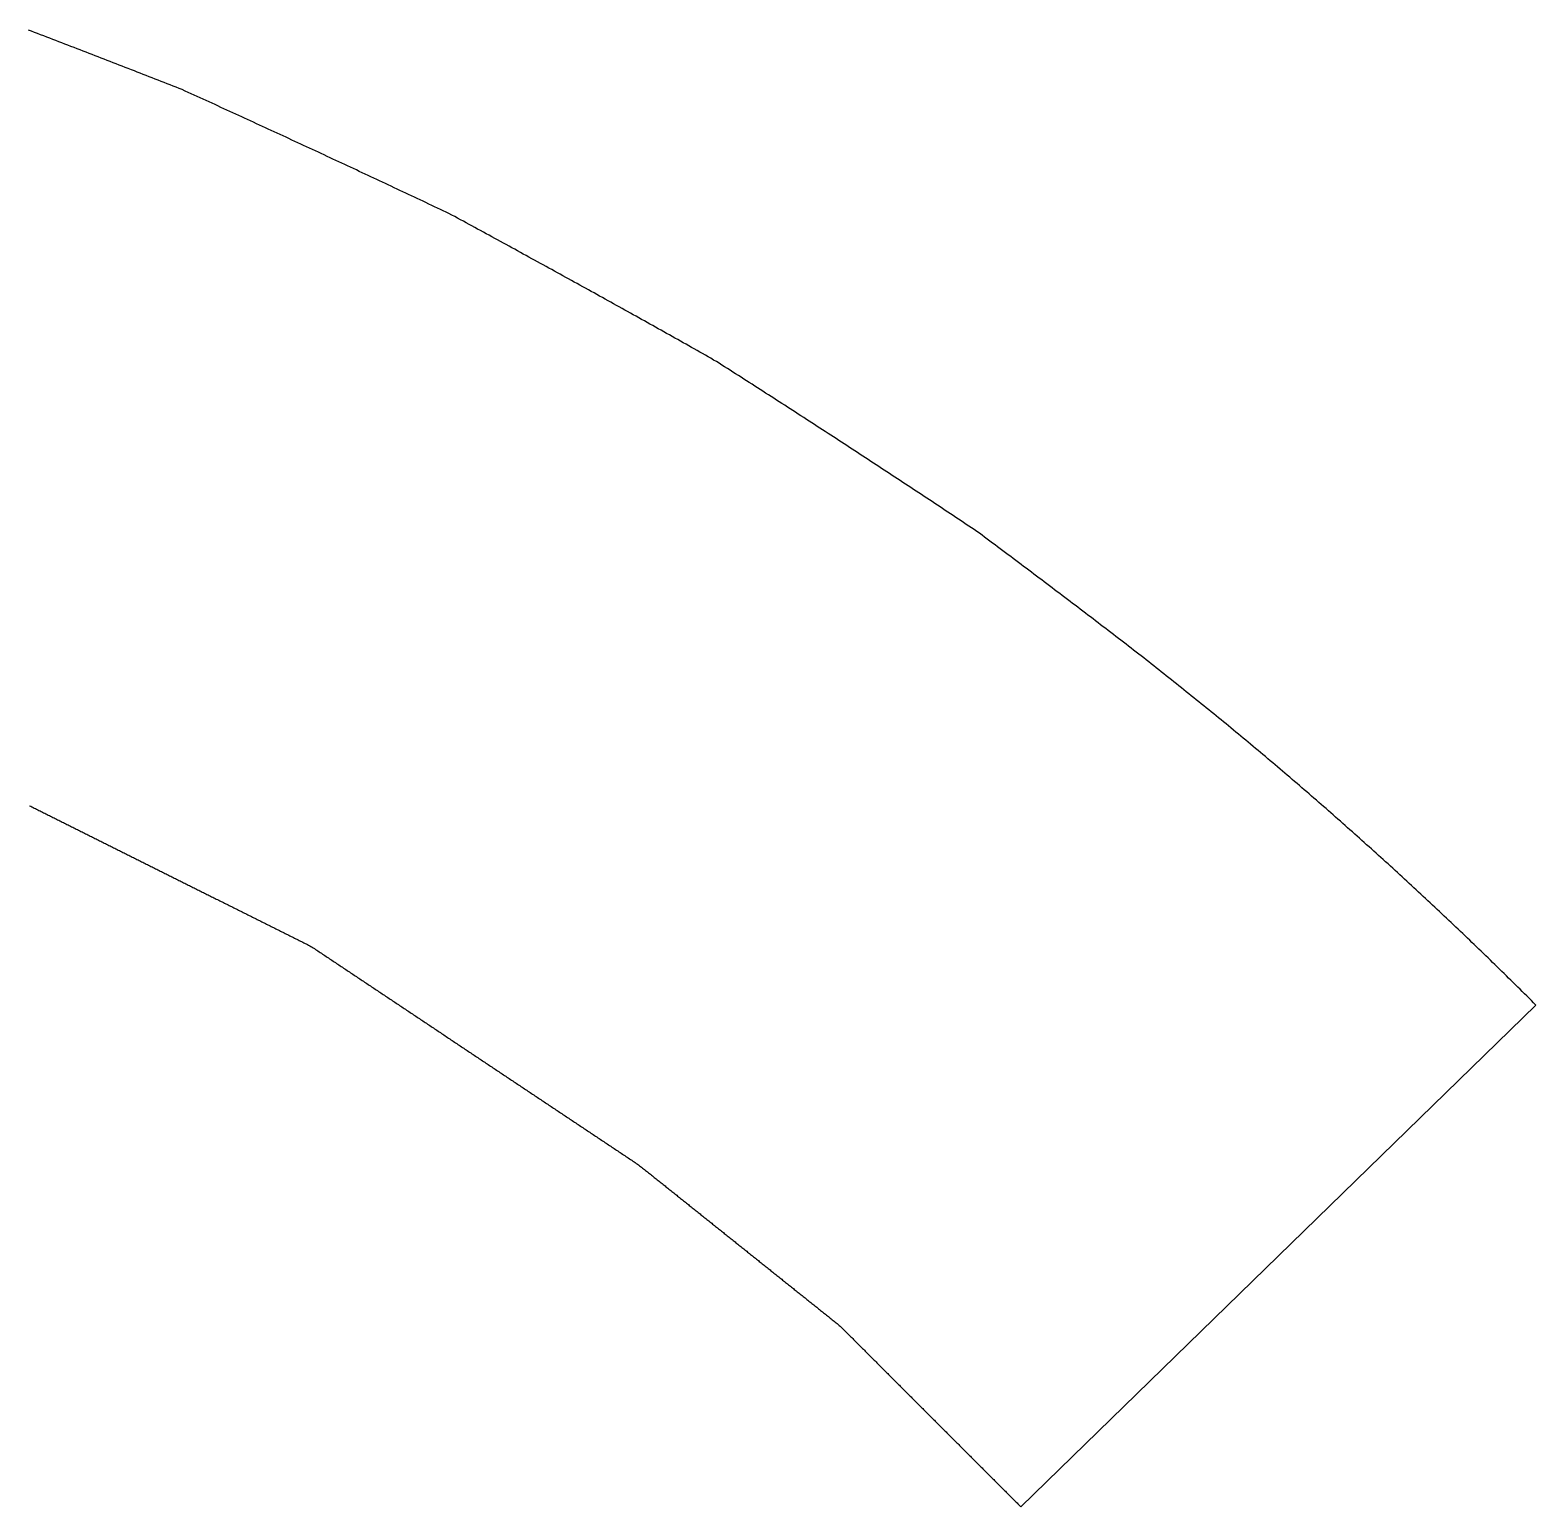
# Model space of a CAD drawing. Extents: x 96.6 to 135.8, y 142.9 to 160.4.
# Drawn here: x 131.776 to 133.961, y 154.049 to 156.192 of the extents above; entities that cross this region are included whole.
import ezdxf

# ---------------------------------------------------------------- set-up
doc = ezdxf.new("R2010")
doc.units = 0
doc.layers.add('Layer_2', color=7, linetype='CONTINUOUS')

msp = doc.modelspace()

# ---------------------------------------------------------------- linework, layer by layer
at = {"layer": 'Layer_2', "color": 7}
msp.add_lwpolyline([(131.775076, 155.066745), (131.776769, 155.065898), (131.778462, 155.065051), (131.780156, 155.064205), (131.781849, 155.063358), (131.783542, 155.062511), (131.785236, 155.061665), (131.786929, 155.060818), (131.788622, 155.059971), (131.790316, 155.059125), (131.792009, 155.058278), (131.793702, 155.057431), (131.795396, 155.056585), (131.797089, 155.055738), (131.798782, 155.054891), (131.800476, 155.054045), (131.802169, 155.053198), (131.803862, 155.052351), (131.805556, 155.051505), (131.807249, 155.050658), (131.808942, 155.049811), (131.810636, 155.048965), (131.812329, 155.048118), (131.814022, 155.047271), (131.815716, 155.046425), (131.817409, 155.045578), (131.819102, 155.044731), (131.820796, 155.043885), (131.822489, 155.043038), (131.824182, 155.042191), (131.825876, 155.041345), (131.827569, 155.040498), (131.829262, 155.039651), (131.830956, 155.038805), (131.832649, 155.037958), (131.834342, 155.037111), (131.836036, 155.036265), (131.837729, 155.035418), (131.839422, 155.034571), (131.841116, 155.033725), (131.842809, 155.032878), (131.844502, 155.032031), (131.846196, 155.031185), (131.847889, 155.030338), (131.849582, 155.029491), (131.851276, 155.028645), (131.852969, 155.027798), (131.854662, 155.026951), (131.856356, 155.026105), (131.858049, 155.025258), (131.859742, 155.024411), (131.861436, 155.023565), (131.863129, 155.022718), (131.864822, 155.021871), (131.866516, 155.021025), (131.868209, 155.020178), (131.869902, 155.019331), (131.871596, 155.018485), (131.873289, 155.017638), (131.874982, 155.016791), (131.876676, 155.015945), (131.878369, 155.015098), (131.880062, 155.014251), (131.881756, 155.013405), (131.883449, 155.012558), (131.885142, 155.011711), (131.886836, 155.010865), (131.888529, 155.010018), (131.890222, 155.009171), (131.891916, 155.008325), (131.893609, 155.007478), (131.895302, 155.006631), (131.896996, 155.005785), (131.898689, 155.004938), (131.900382, 155.004091), (131.902076, 155.003245), (131.903769, 155.002398), (131.905462, 155.001551), (131.907156, 155.000705), (131.908849, 154.999858), (131.910542, 154.999011), (131.912236, 154.998165), (131.913929, 154.997318), (131.915622, 154.996471), (131.917316, 154.995625), (131.919009, 154.994778), (131.920702, 154.993931), (131.922396, 154.993085), (131.924089, 154.992238), (131.925782, 154.991391), (131.927476, 154.990545), (131.929169, 154.989698), (131.930862, 154.988851), (131.932556, 154.988005), (131.934249, 154.987158), (131.935942, 154.986311), (131.937636, 154.985465), (131.939329, 154.984618), (131.941022, 154.983771), (131.942716, 154.982925), (131.944409, 154.982078), (131.946102, 154.981231), (131.947796, 154.980385), (131.949489, 154.979538), (131.951182, 154.978691), (131.952876, 154.977845), (131.954569, 154.976998), (131.956262, 154.976151), (131.957956, 154.975305), (131.959649, 154.974458), (131.961342, 154.973611), (131.963036, 154.972765), (131.964729, 154.971918), (131.966422, 154.971071), (131.968116, 154.970225), (131.969809, 154.969378), (131.971502, 154.968531), (131.973196, 154.967685), (131.974889, 154.966838), (131.976582, 154.965991), (131.978276, 154.965145), (131.979969, 154.964298), (131.981662, 154.963451), (131.983356, 154.962605), (131.985049, 154.961758), (131.986742, 154.960911), (131.988436, 154.960065), (131.990129, 154.959218), (131.991822, 154.958371), (131.993516, 154.957525), (131.995209, 154.956678), (131.996902, 154.955831), (131.998596, 154.954985), (132.000289, 154.954138), (132.001982, 154.953291), (132.003676, 154.952445), (132.005369, 154.951598), (132.007062, 154.950751), (132.008756, 154.949905), (132.010449, 154.949058), (132.012142, 154.948211), (132.013836, 154.947365), (132.015529, 154.946518), (132.017222, 154.945671), (132.018916, 154.944825), (132.020609, 154.943978), (132.022302, 154.943131), (132.023996, 154.942285), (132.025689, 154.941438), (132.027382, 154.940591), (132.029076, 154.939745), (132.030769, 154.938898), (132.032462, 154.938051), (132.034156, 154.937205), (132.035849, 154.936358), (132.037542, 154.935511), (132.039236, 154.934665), (132.040929, 154.933818), (132.042622, 154.932971), (132.044316, 154.932125), (132.046009, 154.931278), (132.047702, 154.930431), (132.049396, 154.929585), (132.051089, 154.928738), (132.052782, 154.927891), (132.054476, 154.927045), (132.056169, 154.926198), (132.057862, 154.925351), (132.059556, 154.924505), (132.061249, 154.923658), (132.062942, 154.922811), (132.064636, 154.921965), (132.066329, 154.921118), (132.068022, 154.920271), (132.069716, 154.919425), (132.071409, 154.918578), (132.073102, 154.917731), (132.074796, 154.916885), (132.076489, 154.916038), (132.078182, 154.915191), (132.079876, 154.914345), (132.081569, 154.913498), (132.083262, 154.912651), (132.084956, 154.911805), (132.086649, 154.910958), (132.088342, 154.910111), (132.090036, 154.909265), (132.091729, 154.908418), (132.093422, 154.907571), (132.095116, 154.906725), (132.096809, 154.905878), (132.098502, 154.905031), (132.100196, 154.904185), (132.101889, 154.903338), (132.103582, 154.902491), (132.105276, 154.901645), (132.106969, 154.900798), (132.108662, 154.899951), (132.110356, 154.899105), (132.112049, 154.898258), (132.113742, 154.897411), (132.115436, 154.896565), (132.117129, 154.895718), (132.118822, 154.894871), (132.120516, 154.894025), (132.122209, 154.893178), (132.123902, 154.892331), (132.125596, 154.891485), (132.127289, 154.890638), (132.128982, 154.889791), (132.130676, 154.888945), (132.132369, 154.888098), (132.134062, 154.887251), (132.135756, 154.886405), (132.137449, 154.885558), (132.139142, 154.884711), (132.140836, 154.883865), (132.142529, 154.883018), (132.144222, 154.882171), (132.145916, 154.881325), (132.147609, 154.880478), (132.149302, 154.879631), (132.150996, 154.878785), (132.152689, 154.877938), (132.154382, 154.877091), (132.156076, 154.876245), (132.157769, 154.875398), (132.159462, 154.874551), (132.161156, 154.873705), (132.162849, 154.872858), (132.164542, 154.872011), (132.166236, 154.871165), (132.167929, 154.870318), (132.169622, 154.869471), (132.171316, 154.868625), (132.173009, 154.867778), (132.174702, 154.866931), (132.176396, 154.866085), (132.178089, 154.865238), (132.179782, 154.864109), (132.181476, 154.863262), (132.183169, 154.862416), (132.184862, 154.861287), (132.186556, 154.86044), (132.188249, 154.859311), (132.189942, 154.858182), (132.191636, 154.857053), (132.193329, 154.855925), (132.195022, 154.854796), (132.196716, 154.853667), (132.198409, 154.852538), (132.200102, 154.851409), (132.201796, 154.85028), (132.203489, 154.849151), (132.205182, 154.848022), (132.206876, 154.846893), (132.208569, 154.845765), (132.210262, 154.844636), (132.211956, 154.843507), (132.213649, 154.842378), (132.215342, 154.841249), (132.217036, 154.84012), (132.218729, 154.838991), (132.220422, 154.837862), (132.222116, 154.836733), (132.223809, 154.835605), (132.225502, 154.834476), (132.227196, 154.833347), (132.228889, 154.832218), (132.230582, 154.831089), (132.232276, 154.82996), (132.233969, 154.828831), (132.235662, 154.827702), (132.237356, 154.826573), (132.239049, 154.825445), (132.240742, 154.824316), (132.242436, 154.823187), (132.244129, 154.822058), (132.245822, 154.820929), (132.247516, 154.8198), (132.249209, 154.818671), (132.250902, 154.817542), (132.252596, 154.816413), (132.254289, 154.815285), (132.255982, 154.814156), (132.257676, 154.813027), (132.259369, 154.811898), (132.261062, 154.810769), (132.262756, 154.80964), (132.264449, 154.808511), (132.266142, 154.807382), (132.267836, 154.806253), (132.269529, 154.805125), (132.271222, 154.803996), (132.272916, 154.802867), (132.274609, 154.801738), (132.276302, 154.800609), (132.277996, 154.79948), (132.279689, 154.798351), (132.281382, 154.797222), (132.283076, 154.796093), (132.284769, 154.794965), (132.286462, 154.793836), (132.288156, 154.792707), (132.289849, 154.791578), (132.291542, 154.790449), (132.293236, 154.78932), (132.294929, 154.788191), (132.296622, 154.787062), (132.298316, 154.785933), (132.300009, 154.784805), (132.301702, 154.783676), (132.303396, 154.782547), (132.305089, 154.781418), (132.306782, 154.780289), (132.308476, 154.77916), (132.310169, 154.778031), (132.311862, 154.776902), (132.313556, 154.775773), (132.315249, 154.774645), (132.316942, 154.773516), (132.318636, 154.772387), (132.320329, 154.771258), (132.322022, 154.770129), (132.323716, 154.769), (132.325409, 154.767871), (132.327102, 154.766742), (132.328796, 154.765613), (132.330489, 154.764485), (132.332182, 154.763356), (132.333876, 154.762227), (132.335569, 154.761098), (132.337262, 154.759969), (132.338956, 154.75884), (132.340649, 154.757711), (132.342342, 154.756582), (132.344036, 154.755453), (132.345729, 154.754325), (132.347422, 154.753196), (132.349116, 154.752067), (132.350809, 154.750938), (132.352502, 154.749809), (132.354196, 154.74868), (132.355889, 154.747551), (132.357582, 154.746422), (132.359276, 154.745293), (132.360969, 154.744165), (132.362662, 154.743036), (132.364356, 154.741907), (132.366049, 154.740778), (132.367742, 154.739649), (132.369436, 154.73852), (132.371129, 154.737391), (132.372822, 154.736262), (132.374516, 154.735133), (132.376209, 154.734005), (132.377902, 154.732876), (132.379596, 154.731747), (132.381289, 154.730618), (132.382982, 154.729489), (132.384676, 154.72836), (132.386369, 154.727231), (132.388062, 154.726102), (132.389756, 154.724973), (132.391449, 154.723845), (132.393142, 154.722716), (132.394836, 154.721587), (132.396529, 154.720458), (132.398222, 154.719329), (132.399916, 154.7182), (132.401609, 154.717071), (132.403302, 154.715942), (132.404996, 154.714813), (132.406689, 154.713685), (132.408382, 154.712556), (132.410076, 154.711427), (132.411769, 154.710298), (132.413462, 154.709169), (132.415156, 154.70804), (132.416849, 154.706911), (132.418542, 154.705782), (132.420236, 154.704653), (132.421929, 154.703525), (132.423622, 154.702396), (132.425316, 154.701267), (132.427009, 154.700138), (132.428702, 154.699009), (132.430396, 154.69788), (132.432089, 154.696751), (132.433782, 154.695622), (132.435476, 154.694493), (132.437169, 154.693365), (132.438862, 154.692236), (132.440556, 154.691107), (132.442249, 154.689978), (132.443942, 154.688849), (132.445636, 154.68772), (132.447329, 154.686591), (132.449022, 154.685462), (132.450716, 154.684333), (132.452409, 154.683205), (132.454102, 154.682076), (132.455796, 154.680947), (132.457489, 154.679818), (132.459182, 154.678689), (132.460876, 154.67756), (132.462569, 154.676431), (132.464262, 154.675302), (132.465956, 154.674173), (132.467649, 154.673045), (132.469342, 154.671916), (132.471036, 154.670787), (132.472729, 154.669658), (132.474422, 154.668529), (132.476116, 154.6674), (132.477809, 154.666271), (132.479502, 154.665142), (132.481196, 154.664013), (132.482889, 154.662885), (132.484582, 154.661756), (132.486276, 154.660627), (132.487969, 154.659498), (132.489662, 154.658369), (132.491356, 154.65724), (132.493049, 154.656111), (132.494742, 154.654982), (132.496436, 154.653853), (132.498129, 154.652725), (132.499822, 154.651596), (132.501516, 154.650467), (132.503209, 154.649338), (132.504902, 154.648209), (132.506596, 154.64708), (132.508289, 154.645951), (132.509982, 154.644822), (132.511676, 154.643693), (132.513369, 154.642565), (132.515062, 154.641436), (132.516756, 154.640307), (132.518449, 154.639178), (132.520142, 154.638049), (132.521836, 154.63692), (132.523529, 154.635791), (132.525222, 154.634662), (132.526916, 154.633533), (132.528609, 154.632405), (132.530302, 154.631276), (132.531996, 154.630147), (132.533689, 154.629018), (132.535382, 154.627889), (132.537076, 154.62676), (132.538769, 154.625631), (132.540462, 154.624502), (132.542156, 154.623373), (132.543849, 154.622245), (132.545542, 154.621116), (132.547236, 154.619987), (132.548929, 154.618858), (132.550622, 154.617729), (132.552316, 154.6166), (132.554009, 154.615471), (132.555702, 154.614342), (132.557396, 154.613213), (132.559089, 154.612085), (132.560782, 154.610956), (132.562476, 154.609827), (132.564169, 154.608698), (132.565862, 154.607569), (132.567556, 154.60644), (132.569249, 154.605311), (132.570942, 154.604182), (132.572636, 154.603053), (132.574329, 154.601925), (132.576022, 154.600796), (132.577716, 154.599667), (132.579409, 154.598538), (132.581102, 154.597409), (132.582796, 154.59628), (132.584489, 154.595151), (132.586182, 154.594022), (132.587876, 154.592893), (132.589569, 154.591765), (132.591262, 154.590636), (132.592956, 154.589507), (132.594649, 154.588378), (132.596342, 154.587249), (132.598036, 154.58612), (132.599729, 154.584991), (132.601422, 154.583862), (132.603116, 154.582733), (132.604809, 154.581605), (132.606502, 154.580476), (132.608196, 154.579347), (132.609889, 154.578218), (132.611582, 154.577089), (132.613276, 154.57596), (132.614969, 154.574831), (132.616662, 154.573702), (132.618356, 154.572573), (132.620049, 154.571445), (132.621742, 154.570316), (132.623436, 154.569187), (132.625129, 154.568058), (132.626822, 154.566929), (132.628516, 154.5658), (132.630209, 154.564671), (132.631902, 154.563542), (132.633596, 154.562413), (132.635289, 154.561285), (132.636982, 154.560156), (132.638676, 154.559027), (132.640369, 154.557898), (132.642062, 154.556769), (132.643756, 154.55564), (132.645449, 154.554511), (132.647142, 154.553382), (132.648836, 154.552253), (132.650529, 154.551125), (132.652222, 154.549996), (132.653916, 154.548867), (132.655327, 154.547738), (132.65702, 154.546609), (132.658431, 154.54548), (132.660125, 154.544351), (132.661536, 154.543222), (132.663229, 154.542093), (132.66464, 154.540965), (132.666051, 154.539836), (132.667462, 154.538707), (132.668874, 154.537578), (132.670285, 154.536449), (132.671696, 154.53532), (132.673107, 154.534191), (132.674518, 154.533062), (132.675929, 154.531933), (132.67734, 154.530805), (132.678751, 154.529676), (132.680162, 154.528547), (132.681574, 154.527418), (132.682985, 154.526289), (132.684396, 154.52516), (132.685807, 154.524031), (132.687218, 154.522902), (132.688629, 154.521773), (132.69004, 154.520645), (132.691451, 154.519516), (132.692862, 154.518387), (132.694274, 154.517258), (132.695685, 154.516129), (132.697096, 154.515), (132.698507, 154.513871), (132.699918, 154.512742), (132.701329, 154.511613), (132.70274, 154.510485), (132.704151, 154.509356), (132.705562, 154.508227), (132.706974, 154.507098), (132.708385, 154.505969), (132.709796, 154.50484), (132.711207, 154.503711), (132.712618, 154.502582), (132.714029, 154.501453), (132.71544, 154.500325), (132.716851, 154.499196), (132.718262, 154.498067), (132.719674, 154.496938), (132.721085, 154.495809), (132.722496, 154.49468), (132.723907, 154.493551), (132.725318, 154.492422), (132.726729, 154.491293), (132.72814, 154.490165), (132.729551, 154.489036), (132.730962, 154.487907), (132.732374, 154.486778), (132.733785, 154.485649), (132.735196, 154.48452), (132.736607, 154.483391), (132.738018, 154.482262), (132.739429, 154.481133), (132.74084, 154.480005), (132.742251, 154.478876), (132.743662, 154.477747), (132.745074, 154.476618), (132.746485, 154.475489), (132.747896, 154.47436), (132.749307, 154.473231), (132.750718, 154.472102), (132.752129, 154.470973), (132.75354, 154.469845), (132.754951, 154.468716), (132.756362, 154.467587), (132.757774, 154.466458), (132.759185, 154.465329), (132.760596, 154.4642), (132.762007, 154.463071), (132.763418, 154.461942), (132.764829, 154.460813), (132.76624, 154.459685), (132.767651, 154.458556), (132.769062, 154.457427), (132.770474, 154.456298), (132.771885, 154.455169), (132.773296, 154.45404), (132.774707, 154.452911), (132.776118, 154.451782), (132.777529, 154.450653), (132.77894, 154.449525), (132.780351, 154.448396), (132.781762, 154.447267), (132.783174, 154.446138), (132.784585, 154.445009), (132.785996, 154.44388), (132.787407, 154.442751), (132.788818, 154.441622), (132.790229, 154.440493), (132.79164, 154.439365), (132.793051, 154.438236), (132.794462, 154.437107), (132.795874, 154.435978), (132.797285, 154.434849), (132.798696, 154.43372), (132.800107, 154.432591), (132.801518, 154.431462), (132.802929, 154.430333), (132.80434, 154.429205), (132.805751, 154.428076), (132.807162, 154.426947), (132.808574, 154.425818), (132.809985, 154.424689), (132.811396, 154.42356), (132.812807, 154.422431), (132.814218, 154.421302), (132.815629, 154.420173), (132.81704, 154.419045), (132.818451, 154.417916), (132.819862, 154.416787), (132.821274, 154.415658), (132.822685, 154.414529), (132.824096, 154.4134), (132.825507, 154.412271), (132.826918, 154.411142), (132.828329, 154.410013), (132.82974, 154.408885), (132.831151, 154.407756), (132.832562, 154.406627), (132.833974, 154.405498), (132.835385, 154.404369), (132.836796, 154.40324), (132.838207, 154.402111), (132.839618, 154.400982), (132.841029, 154.399853), (132.84244, 154.398725), (132.843851, 154.397596), (132.845262, 154.396467), (132.846674, 154.395338), (132.848085, 154.394209), (132.849496, 154.39308), (132.850907, 154.391951), (132.852318, 154.390822), (132.853729, 154.389693), (132.85514, 154.388565), (132.856551, 154.387436), (132.857962, 154.386307), (132.859374, 154.385178), (132.860785, 154.384049), (132.862196, 154.38292), (132.863607, 154.381791), (132.865018, 154.380662), (132.866429, 154.379533), (132.86784, 154.378405), (132.869251, 154.377276), (132.870662, 154.376147), (132.872074, 154.375018), (132.873485, 154.373889), (132.874896, 154.37276), (132.876307, 154.371631), (132.877718, 154.370502), (132.879129, 154.369373), (132.88054, 154.368245), (132.881951, 154.367116), (132.883362, 154.365987), (132.884774, 154.364858), (132.886185, 154.363729), (132.887596, 154.3626), (132.889007, 154.361471), (132.890418, 154.360342), (132.891829, 154.359213), (132.89324, 154.358085), (132.894651, 154.356956), (132.896062, 154.355827), (132.897474, 154.354698), (132.898885, 154.353569), (132.900296, 154.35244), (132.901707, 154.351311), (132.903118, 154.350182), (132.904529, 154.349053), (132.90594, 154.347925), (132.907351, 154.346796), (132.908762, 154.345667), (132.910174, 154.344538), (132.911585, 154.343409), (132.912996, 154.34228), (132.914407, 154.341151), (132.915818, 154.340022), (132.917229, 154.338893), (132.91864, 154.337765), (132.920051, 154.336636), (132.921462, 154.335507), (132.922874, 154.334378), (132.924285, 154.333249), (132.925696, 154.33212), (132.927107, 154.330991), (132.928518, 154.329862), (132.929929, 154.328733), (132.93134, 154.327605), (132.932751, 154.326476), (132.934162, 154.325347), (132.935574, 154.324218), (132.936985, 154.323089), (132.938396, 154.32196), (132.939807, 154.320831), (132.941218, 154.319702), (132.942629, 154.318573), (132.94404, 154.317445), (132.945451, 154.316316), (132.946862, 154.315187), (132.948274, 154.314058), (132.949685, 154.312647), (132.951096, 154.311518), (132.952507, 154.310107), (132.953918, 154.308978), (132.955329, 154.307567), (132.95674, 154.306156), (132.958151, 154.304745), (132.959562, 154.303333), (132.960974, 154.301922), (132.962385, 154.300511), (132.963796, 154.2991), (132.965207, 154.297689), (132.966618, 154.296278), (132.968029, 154.294867), (132.96944, 154.293456), (132.970851, 154.292045), (132.972262, 154.290633), (132.973674, 154.289222), (132.975085, 154.287811), (132.976496, 154.2864), (132.977907, 154.284989), (132.979318, 154.283578), (132.980729, 154.282167), (132.98214, 154.280756), (132.983551, 154.279345), (132.984962, 154.277933), (132.986374, 154.276522), (132.987785, 154.275111), (132.989196, 154.2737), (132.990607, 154.272289), (132.992018, 154.270878), (132.993429, 154.269467), (132.99484, 154.268056), (132.996251, 154.266645), (132.997662, 154.265233), (132.999074, 154.263822), (133.000485, 154.262411), (133.001896, 154.261), (133.003307, 154.259589), (133.004718, 154.258178), (133.006129, 154.256767), (133.00754, 154.255356), (133.008951, 154.253945), (133.010362, 154.252533), (133.011774, 154.251122), (133.013185, 154.249711), (133.014596, 154.2483), (133.016007, 154.246889), (133.017418, 154.245478), (133.018829, 154.244067), (133.02024, 154.242656), (133.021651, 154.241245), (133.023062, 154.239833), (133.024474, 154.238422), (133.025885, 154.237011), (133.027296, 154.2356), (133.028707, 154.234189), (133.030118, 154.232778), (133.031529, 154.231367), (133.03294, 154.229956), (133.034351, 154.228545), (133.035762, 154.227133), (133.037174, 154.225722), (133.038585, 154.224311), (133.039996, 154.2229), (133.041407, 154.221489), (133.042818, 154.220078), (133.044229, 154.218667), (133.04564, 154.217256), (133.047051, 154.215845), (133.048462, 154.214433), (133.049874, 154.213022), (133.051285, 154.211611), (133.052696, 154.2102), (133.054107, 154.208789), (133.055518, 154.207378), (133.056929, 154.205967), (133.05834, 154.204556), (133.059751, 154.203145), (133.061162, 154.201733), (133.062574, 154.200322), (133.063985, 154.198911), (133.065396, 154.1975), (133.066807, 154.196089), (133.068218, 154.194678), (133.069629, 154.193267), (133.07104, 154.191856), (133.072451, 154.190445), (133.073862, 154.189033), (133.075274, 154.187622), (133.076685, 154.186211), (133.078096, 154.1848), (133.079507, 154.183389), (133.080918, 154.181978), (133.082329, 154.180567), (133.08374, 154.179156), (133.085151, 154.177745), (133.086562, 154.176333), (133.087974, 154.174922), (133.089385, 154.173511), (133.090796, 154.1721), (133.092207, 154.170689), (133.093618, 154.169278), (133.095029, 154.167867), (133.09644, 154.166456), (133.097851, 154.165045), (133.099262, 154.163633), (133.100674, 154.162222), (133.102085, 154.160811), (133.103496, 154.1594), (133.104907, 154.157989), (133.106318, 154.156578), (133.107729, 154.155167), (133.10914, 154.153756), (133.110551, 154.152345), (133.111962, 154.150933), (133.113374, 154.149522), (133.114785, 154.148111), (133.116196, 154.1467), (133.117607, 154.145289), (133.119018, 154.143878), (133.120429, 154.142467), (133.12184, 154.141056), (133.123251, 154.139645), (133.124662, 154.138233), (133.126074, 154.136822), (133.127485, 154.135411), (133.128896, 154.134), (133.130307, 154.132589), (133.131718, 154.131178), (133.133129, 154.129767), (133.13454, 154.128356), (133.135951, 154.126945), (133.137362, 154.125533), (133.138774, 154.124122), (133.140185, 154.122711), (133.141596, 154.1213), (133.143007, 154.119889), (133.144418, 154.118478), (133.145829, 154.117067), (133.14724, 154.115656), (133.148651, 154.114245), (133.150062, 154.112833), (133.151474, 154.111422), (133.152885, 154.110011), (133.154296, 154.1086), (133.155707, 154.107189), (133.157118, 154.105778), (133.158529, 154.104367), (133.15994, 154.102956), (133.161351, 154.101545), (133.162762, 154.100133), (133.164174, 154.098722), (133.165585, 154.097311), (133.166996, 154.0959), (133.168407, 154.094489), (133.169818, 154.093078), (133.171229, 154.091667), (133.17264, 154.090256), (133.174051, 154.088845), (133.175462, 154.087433), (133.176874, 154.086022), (133.178285, 154.084611), (133.179696, 154.0832), (133.181107, 154.081789), (133.182518, 154.080378), (133.183929, 154.078967), (133.18534, 154.077556), (133.186751, 154.076145), (133.188162, 154.074733), (133.189574, 154.073322), (133.190985, 154.071911), (133.192396, 154.0705), (133.193807, 154.069089), (133.195218, 154.067678), (133.196629, 154.066267), (133.19804, 154.064856), (133.199451, 154.063445), (133.200862, 154.062033), (133.202274, 154.060622), (133.203685, 154.059211), (133.205096, 154.0578), (133.206507, 154.056389), (133.207918, 154.054978), (133.209329, 154.053567), (133.21074, 154.052156), (133.212151, 154.050745), (133.213562, 154.049333), (133.960881, 154.777501), (133.960881, 154.777501), (133.957608, 154.780774), (133.954334, 154.784048), (133.95106, 154.787322), (133.947786, 154.790596), (133.944484, 154.793869), (133.941182, 154.797143), (133.93788, 154.800389), (133.934578, 154.803634), (133.931276, 154.80688), (133.927974, 154.810125), (133.924672, 154.813371), (133.92137, 154.816617), (133.918068, 154.819862), (133.914766, 154.823108), (133.911464, 154.826353), (133.908134, 154.829599), (133.904804, 154.832844), (133.901474, 154.83609), (133.898143, 154.839335), (133.894813, 154.842581), (133.891483, 154.845798), (133.888153, 154.849016), (133.884822, 154.852233), (133.881492, 154.85545), (133.878162, 154.858668), (133.874832, 154.861885), (133.871502, 154.865102), (133.868171, 154.86832), (133.864841, 154.871537), (133.861483, 154.874726), (133.858124, 154.877915), (133.854766, 154.881104), (133.851407, 154.884293), (133.848049, 154.887483), (133.84469, 154.890672), (133.841332, 154.893861), (133.837974, 154.89705), (133.834615, 154.900239), (133.831257, 154.903428), (133.827898, 154.906617), (133.824512, 154.909806), (133.821125, 154.912995), (133.817738, 154.916156), (133.814352, 154.919317), (133.810965, 154.922478), (133.807578, 154.925639), (133.804192, 154.9288), (133.800805, 154.931961), (133.797418, 154.935122), (133.794032, 154.938283), (133.790645, 154.941443), (133.787258, 154.944604), (133.783843, 154.947765), (133.780428, 154.950898), (133.777014, 154.954031), (133.773599, 154.957163), (133.770184, 154.960296), (133.766769, 154.963429), (133.763354, 154.966561), (133.759939, 154.969694), (133.756524, 154.972827), (133.753109, 154.975959), (133.749694, 154.979092), (133.74628, 154.982225), (133.742836, 154.985329), (133.739393, 154.988433), (133.73595, 154.991538), (133.732507, 154.994642), (133.729064, 154.997747), (133.725621, 155.000851), (133.722178, 155.003956), (133.718735, 155.00706), (133.715292, 155.010165), (133.711848, 155.013269), (133.708405, 155.016373), (133.704962, 155.01945), (133.701491, 155.022526), (133.69802, 155.025602), (133.694548, 155.028678), (133.691077, 155.031755), (133.687606, 155.034831), (133.684134, 155.037907), (133.680663, 155.040983), (133.677192, 155.044059), (133.67372, 155.047136), (133.670249, 155.050212), (133.666778, 155.05326), (133.663306, 155.056308), (133.659807, 155.059356), (133.656307, 155.062404), (133.652808, 155.065452), (133.649308, 155.0685), (133.645808, 155.071548), (133.642309, 155.074596), (133.638809, 155.077644), (133.63531, 155.080692), (133.63181, 155.08374), (133.628311, 155.08676), (133.624811, 155.089779), (133.621312, 155.092799), (133.617784, 155.095819), (133.614256, 155.098839), (133.610728, 155.101859), (133.6072, 155.104878), (133.603673, 155.107898), (133.600145, 155.110918), (133.596617, 155.113938), (133.593089, 155.116929), (133.589562, 155.119921), (133.586034, 155.122912), (133.582506, 155.125904), (133.578978, 155.128895), (133.575422, 155.131887), (133.571866, 155.134879), (133.56831, 155.13787), (133.564754, 155.140862), (133.561198, 155.143853), (133.557642, 155.146845), (133.554086, 155.149836), (133.55053, 155.1528), (133.546974, 155.155763), (133.543418, 155.158726), (133.539862, 155.16169), (133.536306, 155.164653), (133.532722, 155.167616), (133.529138, 155.17058), (133.525554, 155.173543), (133.521969, 155.176506), (133.518385, 155.17947), (133.514801, 155.182405), (133.511217, 155.18534), (133.507632, 155.188275), (133.504048, 155.19121), (133.500464, 155.194145), (133.49688, 155.19708), (133.493296, 155.200015), (133.489711, 155.202951), (133.486127, 155.205886), (133.482515, 155.208821), (133.478902, 155.211756), (133.47529, 155.214663), (133.471677, 155.21757), (133.468065, 155.220477), (133.464452, 155.223383), (133.46084, 155.22629), (133.457228, 155.229197), (133.453615, 155.232104), (133.450003, 155.235011), (133.44639, 155.237918), (133.442778, 155.240825), (133.439165, 155.243732), (133.435525, 155.24661), (133.431884, 155.249489), (133.428243, 155.252368), (133.424603, 155.255246), (133.420962, 155.258125), (133.417321, 155.261004), (133.413681, 155.263882), (133.41004, 155.266761), (133.406399, 155.26964), (133.402759, 155.272518), (133.399118, 155.275369), (133.395477, 155.278219), (133.391837, 155.28107), (133.388168, 155.28392), (133.384499, 155.286771), (133.38083, 155.289621), (133.377161, 155.292471), (133.373492, 155.295322), (133.369823, 155.298172), (133.366154, 155.301023), (133.362486, 155.303873), (133.358817, 155.306695), (133.355148, 155.309518), (133.351479, 155.31234), (133.347782, 155.315162), (133.344085, 155.317984), (133.340388, 155.320807), (133.33669, 155.323629), (133.332993, 155.326451), (133.329296, 155.329273), (133.325599, 155.332095), (133.321902, 155.334918), (133.318205, 155.33774), (133.314508, 155.340562), (133.310811, 155.343384), (133.307114, 155.346207), (133.303416, 155.349029), (133.299719, 155.351851), (133.295994, 155.354673), (133.292269, 155.357495), (133.288543, 155.360318), (133.284818, 155.36314), (133.281093, 155.365962), (133.277367, 155.368784), (133.273642, 155.371607), (133.269917, 155.374429), (133.266191, 155.377251), (133.262466, 155.380073), (133.258741, 155.382895), (133.255015, 155.385718), (133.25129, 155.38854), (133.247536, 155.391362), (133.243783, 155.394184), (133.240029, 155.397007), (133.236276, 155.399829), (133.232522, 155.402651), (133.228769, 155.405473), (133.225015, 155.408295), (133.221262, 155.411118), (133.217508, 155.41394), (133.213754, 155.416762), (133.210001, 155.419584), (133.206247, 155.422407), (133.202494, 155.425229), (133.198712, 155.428051), (133.19493, 155.430873), (133.191148, 155.433695), (133.187367, 155.436518), (133.183585, 155.43934), (133.179803, 155.442162), (133.176021, 155.444984), (133.17224, 155.447807), (133.168458, 155.450629), (133.164676, 155.453451), (133.160894, 155.456273), (133.157112, 155.459095), (133.153331, 155.461918), (133.149549, 155.46474), (133.145739, 155.46728), (133.141929, 155.46982), (133.138119, 155.47236), (133.134309, 155.4749), (133.130499, 155.47744), (133.126689, 155.47998), (133.122879, 155.48252), (133.119069, 155.48506), (133.115259, 155.4876), (133.111449, 155.49014), (133.107639, 155.49268), (133.103829, 155.49522), (133.100019, 155.49776), (133.096181, 155.5003), (133.092342, 155.50284), (133.088504, 155.50538), (133.084666, 155.50792), (133.080828, 155.51046), (133.07699, 155.513), (133.073151, 155.51554), (133.069313, 155.51808), (133.065475, 155.52062), (133.061637, 155.52316), (133.057798, 155.5257), (133.05396, 155.52824), (133.050122, 155.53078), (133.046284, 155.53332), (133.042417, 155.53586), (133.038551, 155.5384), (133.034684, 155.54094), (133.030818, 155.54348), (133.026952, 155.54602), (133.023085, 155.54856), (133.019219, 155.5511), (133.015352, 155.55364), (133.011486, 155.55618), (133.007619, 155.55872), (133.003753, 155.56126), (132.999886, 155.5638), (132.99602, 155.56634), (132.992125, 155.56888), (132.988231, 155.57142), (132.984336, 155.57396), (132.980441, 155.5765), (132.976547, 155.57904), (132.972652, 155.58158), (132.968757, 155.58412), (132.964863, 155.58666), (132.960968, 155.5892), (132.957073, 155.59174), (132.953179, 155.59428), (132.949284, 155.59682), (132.945389, 155.59936), (132.941495, 155.6019), (132.9376, 155.60444), (132.933677, 155.60698), (132.929754, 155.60952), (132.925831, 155.61206), (132.921908, 155.6146), (132.917986, 155.61714), (132.914063, 155.61968), (132.91014, 155.62222), (132.906217, 155.62476), (132.902294, 155.6273), (132.898371, 155.62984), (132.894448, 155.63238), (132.890525, 155.63492), (132.886602, 155.63746), (132.88268, 155.64), (132.878728, 155.64254), (132.874777, 155.64508), (132.870826, 155.64762), (132.866875, 155.65016), (132.862924, 155.6527), (132.858973, 155.65524), (132.855022, 155.65778), (132.851071, 155.66032), (132.84712, 155.66286), (132.843168, 155.6654), (132.839217, 155.66794), (132.835266, 155.67048), (132.831315, 155.67302), (132.827364, 155.67556), (132.823413, 155.6781), (132.819434, 155.68064), (132.815454, 155.68318), (132.811475, 155.68572), (132.807496, 155.68826), (132.803516, 155.6908), (132.799537, 155.69334), (132.795558, 155.69588), (132.791578, 155.69842), (132.787599, 155.70096), (132.78362, 155.7035), (132.77964, 155.70604), (132.775661, 155.70858), (132.771653, 155.71112), (132.767674, 155.713378), (132.763666, 155.715918), (132.759659, 155.718175), (132.755651, 155.720433), (132.751644, 155.722691), (132.747636, 155.724949), (132.743629, 155.727207), (132.739621, 155.729464), (132.735614, 155.731722), (132.731606, 155.73398), (132.727598, 155.736238), (132.723591, 155.738495), (132.719583, 155.740753), (132.715576, 155.743011), (132.71154, 155.745269), (132.707504, 155.747527), (132.703468, 155.749784), (132.699433, 155.752042), (132.695397, 155.7543), (132.691361, 155.756558), (132.687325, 155.758815), (132.68329, 155.761073), (132.679254, 155.763331), (132.675218, 155.765589), (132.671182, 155.767847), (132.667146, 155.770104), (132.663111, 155.772362), (132.659075, 155.77462), (132.655039, 155.776878), (132.651003, 155.779135), (132.646939, 155.781393), (132.642875, 155.783651), (132.638811, 155.785909), (132.634747, 155.788167), (132.630683, 155.790424), (132.626619, 155.792682), (132.622555, 155.79494), (132.618491, 155.797198), (132.614427, 155.799455), (132.610363, 155.801713), (132.606299, 155.803971), (132.602235, 155.806229), (132.598171, 155.808487), (132.594079, 155.810744), (132.589987, 155.813002), (132.585895, 155.81526), (132.581802, 155.817518), (132.57771, 155.819775), (132.573618, 155.822033), (132.569526, 155.824291), (132.565434, 155.826549), (132.561341, 155.828807), (132.557249, 155.831064), (132.553157, 155.833322), (132.549065, 155.83558), (132.544972, 155.837838), (132.54088, 155.840095), (132.536788, 155.842353), (132.532668, 155.844611), (132.528547, 155.846869), (132.524427, 155.849127), (132.520306, 155.851384), (132.516186, 155.853642), (132.512065, 155.8559), (132.507945, 155.858158), (132.503824, 155.860415), (132.499704, 155.862673), (132.495584, 155.864931), (132.491463, 155.867189), (132.487343, 155.869447), (132.483222, 155.871704), (132.479102, 155.873962), (132.474981, 155.87622), (132.470833, 155.878478), (132.466712, 155.880735), (132.462564, 155.882993), (132.458415, 155.885251), (132.454266, 155.887509), (132.450118, 155.889767), (132.445969, 155.892024), (132.44182, 155.894282), (132.437672, 155.89654), (132.433523, 155.898798), (132.429374, 155.901055), (132.425226, 155.903313), (132.421077, 155.905571), (132.416928, 155.907829), (132.41278, 155.910087), (132.408631, 155.912344), (132.404482, 155.914602), (132.400334, 155.91686), (132.396157, 155.919118), (132.39198, 155.921375), (132.387803, 155.923633), (132.383626, 155.925891), (132.379449, 155.927867), (132.375272, 155.929842), (132.371095, 155.931818), (132.366918, 155.933793), (132.362742, 155.935769), (132.358565, 155.937744), (132.354388, 155.93972), (132.350211, 155.941695), (132.346034, 155.943671), (132.341857, 155.945647), (132.337652, 155.947622), (132.333447, 155.949598), (132.329242, 155.951573), (132.325037, 155.953549), (132.320832, 155.955524), (132.316626, 155.9575), (132.312421, 155.959475), (132.308216, 155.961451), (132.304011, 155.963427), (132.299806, 155.965402), (132.295601, 155.967378), (132.291396, 155.969353), (132.287191, 155.971329), (132.282986, 155.973304), (132.27878, 155.97528), (132.274575, 155.977255), (132.270342, 155.979231), (132.266109, 155.981207), (132.261875, 155.983182), (132.257642, 155.985158), (132.253409, 155.987133), (132.249175, 155.989109), (132.244942, 155.991084), (132.240709, 155.99306), (132.236475, 155.995035), (132.232242, 155.997011), (132.228009, 155.998987), (132.223775, 156.000962), (132.219542, 156.002938), (132.215309, 156.004913), (132.211047, 156.006889), (132.206814, 156.008864), (132.202552, 156.01084), (132.198291, 156.012815), (132.194029, 156.014791), (132.189768, 156.016767), (132.185506, 156.018742), (132.181244, 156.020718), (132.176983, 156.022693), (132.172721, 156.024669), (132.16846, 156.026644), (132.164198, 156.02862), (132.159937, 156.030595), (132.155675, 156.032571), (132.151414, 156.034547), (132.147152, 156.036522), (132.14289, 156.038498), (132.138601, 156.040473), (132.134311, 156.042449), (132.130021, 156.044424), (132.125731, 156.0464), (132.121442, 156.048375), (132.117152, 156.050351), (132.112862, 156.052327), (132.108572, 156.054302), (132.104282, 156.056278), (132.099993, 156.058253), (132.095703, 156.060229), (132.091413, 156.062204), (132.087123, 156.06418), (132.082834, 156.066155), (132.078544, 156.068131), (132.074254, 156.070107), (132.069964, 156.072082), (132.065674, 156.074058), (132.061356, 156.076033), (132.057038, 156.078009), (132.05272, 156.079984), (132.048402, 156.08196), (132.044084, 156.083935), (132.039766, 156.085911), (132.035448, 156.087887), (132.03113, 156.089862), (132.026812, 156.091838), (132.022494, 156.093813), (132.018176, 156.095789), (132.013858, 156.097764), (132.00954, 156.09974), (132.005222, 156.101715), (132.000904, 156.103691), (131.996558, 156.105667), (131.992212, 156.10736), (131.987866, 156.109053), (131.98352, 156.110747), (131.979173, 156.11244), (131.974827, 156.114133), (131.970481, 156.115827), (131.966135, 156.11752), (131.961788, 156.119213), (131.957442, 156.120907), (131.953096, 156.1226), (131.94875, 156.124293), (131.944404, 156.125987), (131.940057, 156.12768), (131.935711, 156.129373), (131.931365, 156.131067), (131.927019, 156.13276), (131.922672, 156.134453), (131.918298, 156.136147), (131.913924, 156.13784), (131.909549, 156.139533), (131.905175, 156.141227), (131.9008, 156.14292), (131.896426, 156.144613), (131.892051, 156.146307), (131.887677, 156.148), (131.883302, 156.149693), (131.878928, 156.151387), (131.874554, 156.15308), (131.870179, 156.154773), (131.865805, 156.156467), (131.86143, 156.15816), (131.857056, 156.159853), (131.852681, 156.161547), (131.848307, 156.16324), (131.843904, 156.164933), (131.839502, 156.166627), (131.835099, 156.16832), (131.830696, 156.170013), (131.826294, 156.171707), (131.821891, 156.1734), (131.817488, 156.175093), (131.813086, 156.176787), (131.808683, 156.17848), (131.80428, 156.180173), (131.799878, 156.181867), (131.795475, 156.18356), (131.791072, 156.185253), (131.78667, 156.186947), (131.782267, 156.18864), (131.777864, 156.190333), (131.773462, 156.192027)], dxfattribs=at)

doc.saveas('drawing.dxf')
